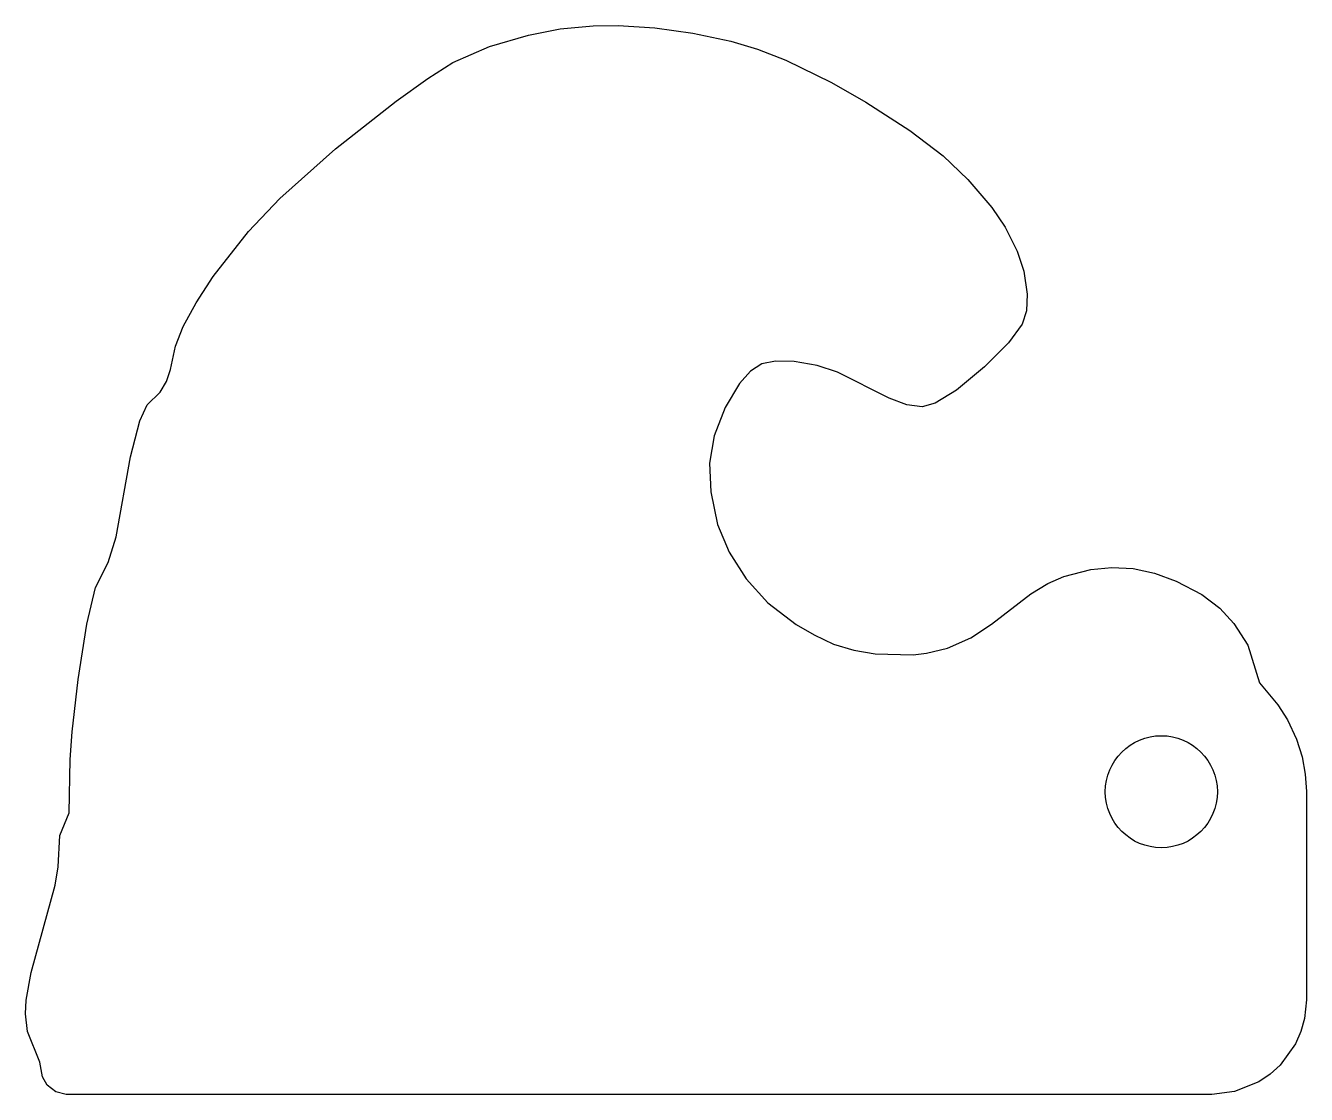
# Model space of a CAD drawing. Header units: millimetres. Extents: x 0 to 40, y 0 to 33.4.
import ezdxf

# ---------------------------------------------------------------- set-up
doc = ezdxf.new("R2010")
doc.units = ezdxf.units.MM
doc.layers.add('CUT_OUTER', color=7, linetype='Continuous')
doc.layers.add('DRILL', color=3, linetype='Continuous')

msp = doc.modelspace()

# ---------------------------------------------------------------- linework, layer by layer
at = {"layer": 'CUT_OUTER'}
msp.add_lwpolyline([(0.449, 1.006), (0.058, 1.967), (0.001, 2.52), (0.023, 2.938), (0.176, 3.804), (0.923, 6.533), (1.015, 7.108), (1.073, 8.085), (1.362, 8.787), (1.393, 10.452), (1.456, 11.32), (1.644, 12.952), (1.912, 14.684), (2.185, 15.822), (2.577, 16.602), (2.828, 17.405), (3.28, 19.905), (3.567, 21.03), (3.801, 21.531), (4.2, 21.929), (4.396, 22.254), (4.525, 22.638), (4.677, 23.361), (4.924, 23.972), (5.327, 24.712), (5.859, 25.537), (6.957, 26.947), (7.939, 27.971), (9.683, 29.527), (11.571, 31.013), (12.558, 31.721), (13.34, 32.216), (14.489, 32.716), (15.702, 33.07), (16.7, 33.266), (17.73, 33.361), (18.506, 33.37), (19.656, 33.3), (20.841, 33.136), (22.025, 32.88), (22.855, 32.635), (23.747, 32.287), (25.17, 31.591), (26.237, 30.98), (27.613, 30.099), (28.659, 29.303), (29.424, 28.562), (30.172, 27.695), (30.592, 27.081), (30.97, 26.327), (31.173, 25.699), (31.285, 24.981), (31.262, 24.466), (31.127, 24.052), (30.694, 23.469), (29.947, 22.721), (29.074, 21.987), (28.406, 21.577), (27.999, 21.466), (27.521, 21.535), (26.966, 21.743), (25.356, 22.548), (24.724, 22.754), (24.004, 22.881), (23.425, 22.892), (22.99, 22.809), (22.637, 22.58), (22.299, 22.201), (21.849, 21.448), (21.506, 20.558), (21.361, 19.705), (21.396, 18.811), (21.604, 17.796), (21.971, 16.927), (22.504, 16.098), (23.177, 15.349), (24.068, 14.671), (24.624, 14.346), (25.235, 14.062), (25.862, 13.87), (26.528, 13.755), (27.724, 13.726), (28.134, 13.775), (28.795, 13.937), (29.523, 14.253), (30.171, 14.679), (31.395, 15.63), (31.923, 15.947), (32.423, 16.173), (33.265, 16.39), (33.92, 16.452), (34.588, 16.415), (35.258, 16.273), (35.931, 16.028), (36.735, 15.61), (37.297, 15.185), (37.735, 14.702), (38.171, 14.028), (38.539, 12.854), (39.104, 12.158), (39.405, 11.698), (39.692, 11.096), (39.867, 10.543), (39.967, 10.002), (40, 9.461), (40, 2.952), (39.942, 2.372), (39.829, 1.965), (39.657, 1.573), (39.181, 0.912), (38.868, 0.629), (38.513, 0.39), (37.751, 0.086), (37.043, 0), (1.272, 0), (0.941, 0.079), (0.677, 0.287), (0.533, 0.553)], close=True, dxfattribs=at)
at = {"layer": 'DRILL'}
msp.add_circle((35.47, 9.45), 1.75, dxfattribs=at)

doc.saveas('drawing.dxf')
